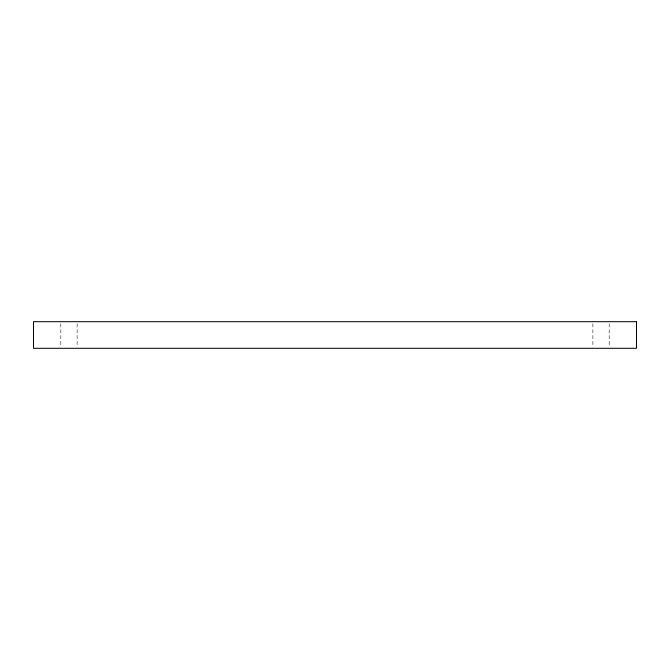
<?xml version="1.0" encoding="UTF-8"?>
<svg xmlns="http://www.w3.org/2000/svg" width="670" height="670" viewBox="0 0 670 670"><rect width="100%" height="100%" fill="white"/><g stroke="black" fill="none" stroke-linecap="round" stroke-linejoin="round"><path stroke-width="0.5" stroke-dasharray="3.35 2.51" d="M609.189 323.744L609.189 346.256M592.875 323.744L592.875 346.256M77.125 323.744L77.125 346.256M60.811 323.744L60.811 346.256"/><path stroke-width="1" d="M636.5 321.701L33.5 321.701L33.5 348.3L636.5 348.3L636.5 321.701"/></g></svg>
